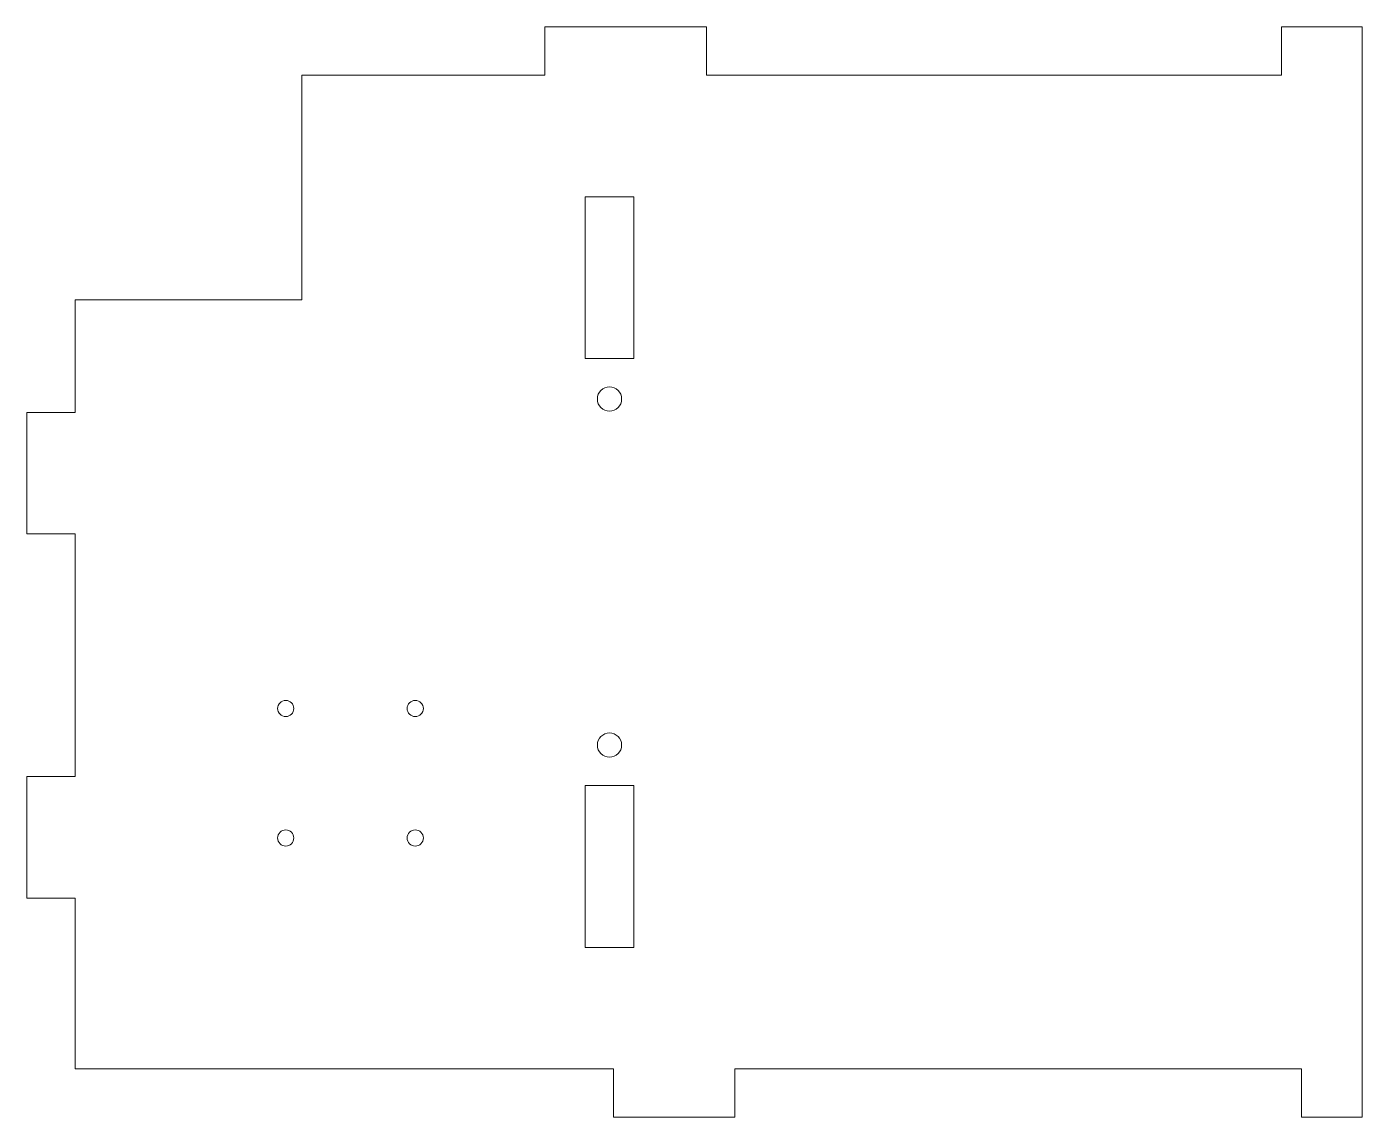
# Model space of a CAD drawing. Header units: millimetres. Extents: x -165 to 0, y -66 to 69.
import ezdxf

# ---------------------------------------------------------------- set-up
doc = ezdxf.new("R2010")
doc.units = ezdxf.units.MM

msp = doc.modelspace()

# ---------------------------------------------------------------- linework, layer by layer
at = {"color": 7, "linetype": 'Continuous', "lineweight": 15}
for p, q in [((-101, 68.75), (-81, 68.75)), ((-101, 62.75), (-101, 68.75)), ((-81, 68.75), (-81, 62.75)), ((-10, 62.75), (-10, 68.75)), ((-10, 68.75), (0, 68.75)), ((0, 68.75), (0, -66)), ((-131, 35), (-131, 62.75)), ((-131, 62.75), (-101, 62.75)), ((-81, 62.75), (-10, 62.75)), ((-96, 47.75), (-90, 47.75)), ((-96, 27.75), (-96, 47.75)), ((-90, 47.75), (-90, 27.75)), ((-159, 21.09), (-159, 35)), ((-159, 35), (-131, 35)), ((-90, 27.75), (-96, 27.75)), ((-165, 6.09), (-165, 21.09)), ((-165, 21.09), (-159, 21.09)), ((-159, 6.09), (-165, 6.09)), ((-159, -23.91), (-159, 6.09)), ((-165, -38.91), (-165, -23.91)), ((-165, -23.91), (-159, -23.91)), ((-96, -25.01), (-90, -25.01)), ((-96, -45.01), (-96, -25.01)), ((-90, -25.01), (-90, -45.01)), ((-159, -38.91), (-165, -38.91)), ((-159, -60), (-159, -38.91)), ((-90, -45.01), (-96, -45.01)), ((-92.5, -60), (-159, -60)), ((-92.5, -66), (-92.5, -60)), ((-7.5, -60), (-77.5, -60)), ((-77.5, -60), (-77.5, -66)), ((-7.5, -66), (-7.5, -60)), ((-77.5, -66), (-92.5, -66)), ((0, -66), (-7.5, -66))]:
    msp.add_line(p, q, dxfattribs=at)
for centre, radius in [((-93, 22.75), 1.5), ((-133, -15.49), 1), ((-117, -15.49), 1), ((-93, -20.01), 1.5), ((-133, -31.49), 1), ((-117, -31.49), 1)]:
    msp.add_circle(centre, radius, dxfattribs=at)

doc.saveas('drawing.dxf')
